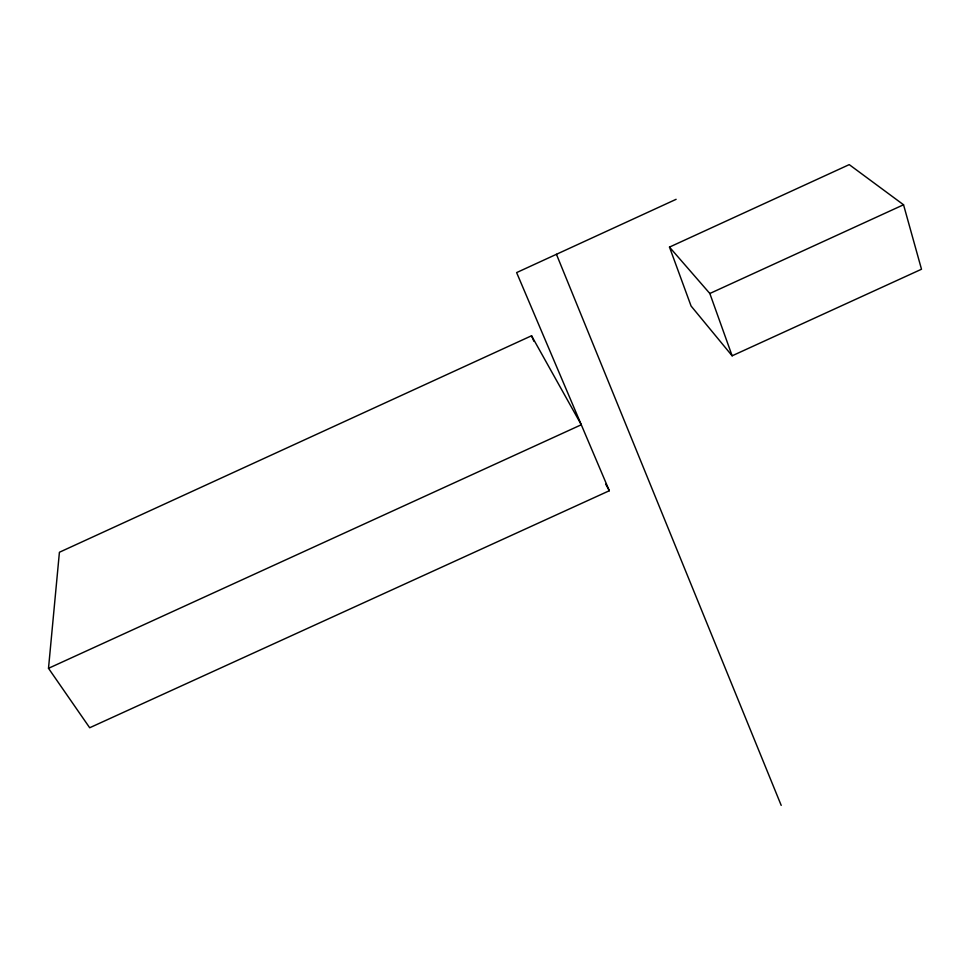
<?xml version="1.0" encoding="UTF-8"?>
<svg xmlns="http://www.w3.org/2000/svg" width="970" height="970" viewBox="0 0 970 970"><rect width="100%" height="100%" fill="white"/><g stroke="black" fill="none" stroke-linecap="round" stroke-linejoin="round"><path stroke-width="1.45" d="M48.5 668.318L59.412 552.257L531.548 335.765L581.285 424.763L48.5 668.318L89.689 727.755L609.318 490.735L516.622 272.594L676.126 199.311M669.482 247.095L849.235 164.621L903.543 204.767L921.5 269.236L732.132 355.808L691.077 306.023L669.482 247.095L709.834 293.498L732.132 355.808M709.834 293.498L903.543 204.767M605.716 484.175L609.318 490.735M531.548 335.765L533.912 341.27M556.44 254.298L781.202 805.379"/></g></svg>
